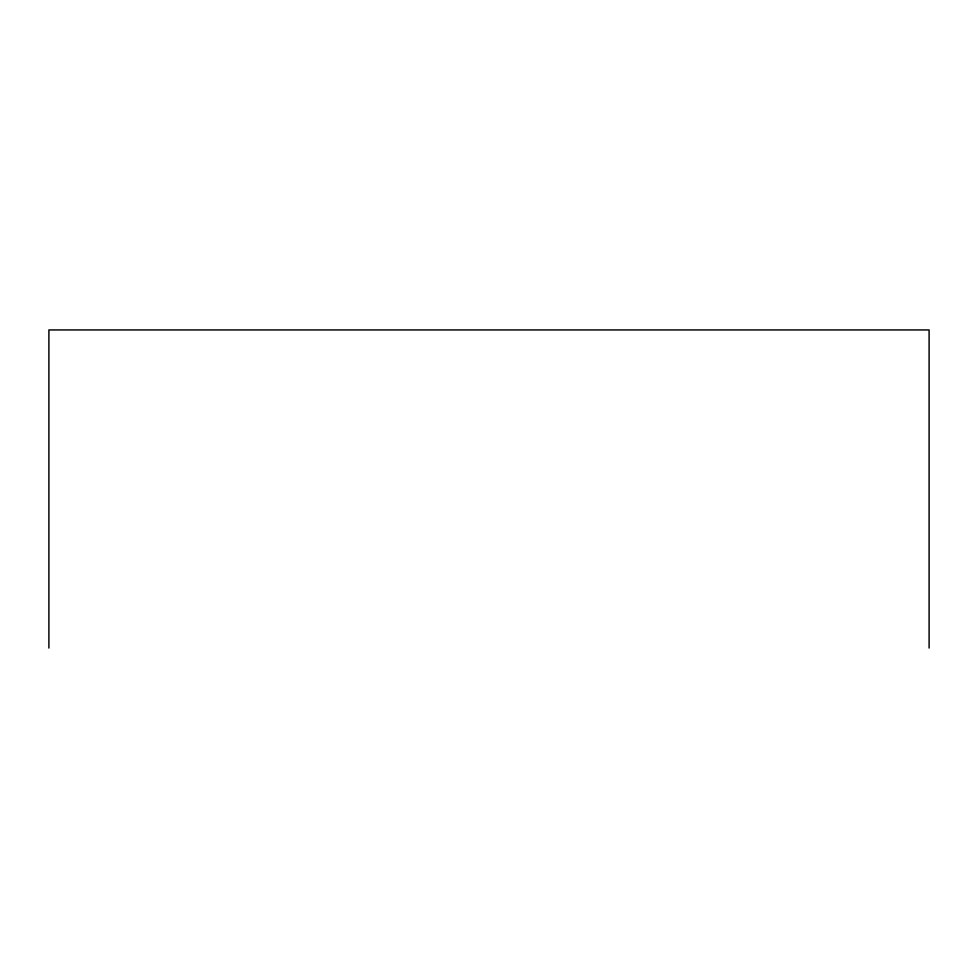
<?xml version="1.0" encoding="UTF-8"?>
<svg xmlns="http://www.w3.org/2000/svg" width="978" height="978" viewBox="0 0 978 978"><rect width="100%" height="100%" fill="white"/><g stroke="black" fill="none" stroke-linecap="round" stroke-linejoin="round"><path stroke-width="1.47" d="M929.1 648.059L929.1 329.941L48.9 329.941L48.9 648.059"/></g></svg>
